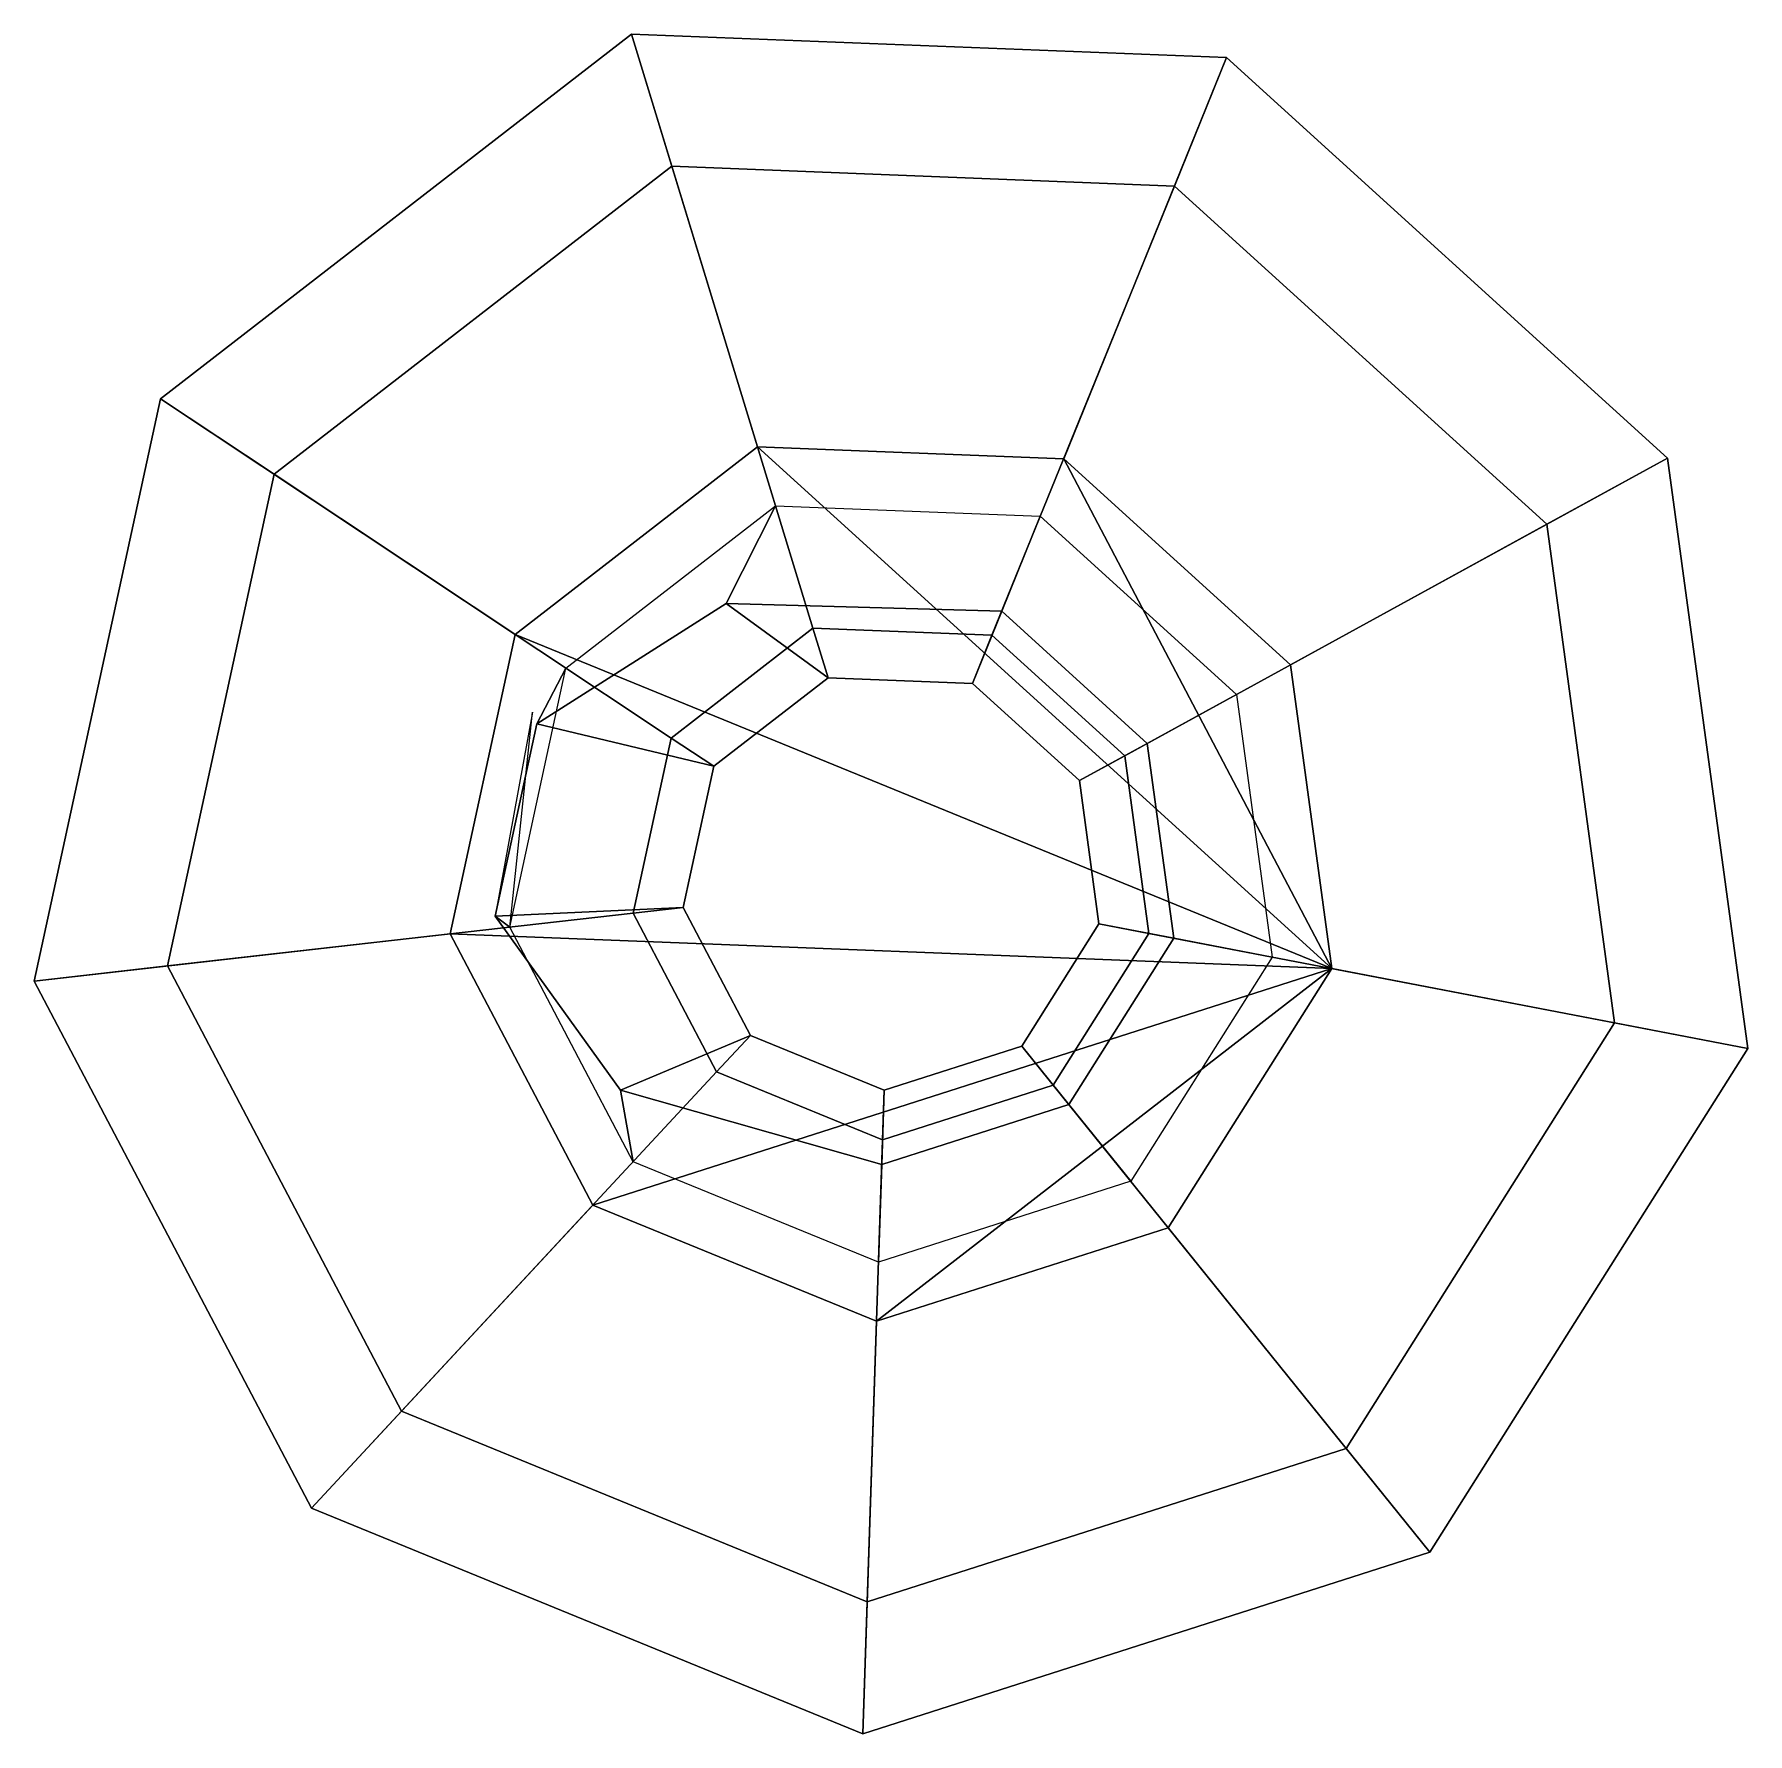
# Model space of a CAD drawing. Header units: metres. Extents: x -73 to 78, y -77 to 73.
import ezdxf

# ---------------------------------------------------------------- set-up
doc = ezdxf.new("R2010")
doc.units = ezdxf.units.M

msp = doc.modelspace()

# ---------------------------------------------------------------- linework, layer by layer
at = {"layer": 'Tour1', "color": 2}
for points in [[(-26.043953, 16.955885, -17.000002), (-7.528056, 31.292921, -17.000004), (-11.8936, 22.668215, 14.003142), (-28.629133, 12.032661, 18.003143)], [(-7.528056, 31.292921, -17.000004), (15.871599, 30.373938, -17.000002), (12.464819, 21.986492, 1.003144), (-11.8936, 22.668215, 14.003142)], [(15.871599, 30.373938, -17.000002), (33.206078, 14.628946, -17.000002), (25.323946, 10.306483, 1.003144), (12.464819, 21.986492, 1.003144)], [(-28.629133, 12.032661, 18.003143), (-11.8936, 22.668215, 14.003142), (-2.889871, 16.108387, 99.660385), (-12.989524, 8.288129, 99.660385)], [(-11.8936, 22.668215, 14.003142), (12.464819, 21.986492, 1.003144), (9.873672, 15.60712, 99.660385), (-2.889871, 16.108387, 99.660385)], [(12.464819, 21.986492, 1.003144), (25.323946, 10.306483, 1.003144), (19.328911, 7.01888, 99.660385), (9.873672, 15.60712, 99.660385)], [(-12.989524, 8.288129, 99.660385), (-2.889871, 16.108387, 99.660385), (-4.225691, 20.481606, 154.389938), (-16.749262, 10.784485, 154.389938)], [(-2.889871, 16.108387, 99.660385), (9.873672, 15.60712, 99.660385), (11.601103, 19.860033, 154.389938), (-4.225691, 20.481606, 154.389938)], [(9.873672, 15.60712, 99.660385), (19.328911, 7.01888, 99.660385), (23.325602, 9.210615, 154.389938), (11.601103, 19.860033, 154.389938)], [(-31.012283, -5.928709, -17.000002), (-26.043953, 16.955885, -17.000002), (-28.629133, 12.032661, 18.003143), (-32.314754, -4.943674, 18.003143)], [(33.206078, 14.628946, -17.000002), (36.364368, -8.574804, -17.000002), (27.666843, -6.90661, 1.003144), (25.323946, 10.306483, 1.003144)], [(-31.012283, -5.928709, -17.000002), (-29.012283, 13.071291, -17.000002), (-29.012283, 13.071291, 17.000002), (-32.314754, -4.943674, 18.003143)], [(-32.314754, -4.943674, 18.003143), (-28.629133, 12.032661, 18.003143), (-12.989524, 8.288129, 99.660385), (-15.699543, -4.19447, 99.660385)], [(-15.699543, -4.19447, 99.660385), (-12.989524, 8.288129, 99.660385), (-16.749262, 10.784485, 154.389938), (-20.109686, -4.693939, 154.389938)], [(25.323946, 10.306483, 1.003144), (27.666843, -6.90661, 1.003144), (21.05163, -5.637805, 99.660385), (19.328911, 7.01888, 99.660385)], [(19.328911, 7.01888, 99.660385), (21.05163, -5.637805, 99.660385), (25.461773, -6.483675, 154.389938), (23.325602, 9.210615, 154.389938)], [(-21.225925, -20.317373, 14.003144), (-32.314754, -4.943674, 18.003143), (-15.699543, -4.19447, 99.660385), (-9.751876, -15.498661, 99.660385)], [(-9.751876, -15.498661, 99.660385), (-15.699543, -4.19447, 99.660385), (-20.109686, -4.693939, 154.389938), (-12.734577, -18.711138, 154.389938)], [(-20.108307, -26.652906, -17.000002), (-31.012283, -5.928709, -17.000002), (-32.314754, -4.943674, 18.003143), (-21.225925, -20.317373, 14.003144)], [(27.666843, -6.90661, 1.003144), (18.397243, -21.598589, 1.003144), (14.235747, -16.440729, 99.660385), (21.05163, -5.637805, 99.660385)], [(21.05163, -5.637805, 99.660385), (14.235747, -16.440729, 99.660385), (17.010078, -19.879305, 154.389938), (25.461773, -6.483675, 154.389938)], [(36.364368, -8.574804, -17.000002), (23.868679, -28.38002, -17.000002), (18.397243, -21.598589, 1.003144), (27.666843, -6.90661, 1.003144)], [(1.852495, -26.894915, 1.003144), (-21.225925, -20.317373, 14.003144), (-9.751876, -15.498661, 99.660385), (2.070493, -20.335087, 99.660385)], [(2.070493, -20.335087, 99.660385), (-9.751876, -15.498661, 99.660385), (-12.734577, -18.711138, 154.389938), (1.925161, -24.708303, 154.389938)], [(18.397243, -21.598589, 1.003144), (1.852495, -26.894915, 1.003144), (2.070493, -20.335087, 99.660385), (14.235747, -16.440729, 99.660385)], [(14.235747, -16.440729, 99.660385), (2.070493, -20.335087, 99.660385), (1.925161, -24.708303, 154.389938), (17.010078, -19.879305, 154.389938)], [(1.565876, -35.519619, -17.000002), (-20.108307, -26.652906, -17.000002), (-21.225925, -20.317373, 14.003144), (1.852495, -26.894915, 1.003144)], [(23.868679, -28.38002, -17.000002), (1.565876, -35.519619, -17.000002), (1.852495, -26.894915, 1.003144), (18.397243, -21.598589, 1.003144)]]:
    msp.add_3dface(points, dxfattribs=at)
at = {"layer": 'Tour2', "color": 1}
for points in [[(-51.840137, 34.083794, 173.113205), (-16.693342, 61.298302, 173.113205), (-20.255529, 72.960213, 201.19812), (-61.866108, 40.740742, 201.19812)], [(-61.866108, 40.740742, 201.19812), (-20.255529, 72.960213, 201.19812), (-9.123697, 36.516735, 211.999985), (-30.534964, 19.937784, 211.999985)], [(-16.693342, 61.298302, 173.113205), (27.723789, 59.553886, 173.113205), (32.330273, 70.894989, 201.19812), (-20.255529, 72.960213, 201.19812)], [(-20.255529, 72.960213, 201.19812), (32.330273, 70.894989, 201.19812), (17.935017, 35.454048, 211.999985), (-9.123697, 36.516735, 211.999985)], [(32.330273, 70.894989, 201.19812), (71.285866, 35.511436, 201.19812), (37.980125, 17.246977, 211.999985), (17.935017, 35.454048, 211.999985)], [(27.723789, 59.553886, 173.113205), (60.628025, 29.666809, 173.113205), (71.285866, 35.511436, 201.19812), (32.330273, 70.894989, 201.19812)], [(-16.749262, 10.784485, 154.389938), (-4.225691, 20.481606, 154.389938), (-16.693342, 61.298302, 173.113205), (-51.840137, 34.083794, 173.113205)], [(-4.225691, 20.481606, 154.389938), (11.601103, 19.860033, 154.389938), (27.723789, 59.553886, 173.113205), (-16.693342, 61.298302, 173.113205)], [(11.601103, 19.860033, 154.389938), (23.325602, 9.210615, 154.389938), (60.628025, 29.666809, 173.113205), (27.723789, 59.553886, 173.113205)], [(-61.271, -9.355651, 173.113205), (-51.840137, 34.083794, 173.113205), (-61.866108, 40.740742, 201.19812), (-73.03138, -10.687568, 201.19812)], [(-73.03138, -10.687568, 201.19812), (-61.866108, 40.740742, 201.19812), (-30.534964, 19.937784, 211.999985), (-36.280205, -6.525326, 211.999985)], [(41.632294, -9.585196, 211.999985), (-30.534964, 19.937784, 211.999985), (-9.123697, 36.516735, 211.999985)], [(41.632294, -9.585196, 211.999985), (-9.123697, 36.516735, 211.999985), (17.935017, 35.454048, 211.999985)], [(41.632294, -9.585196, 211.999985), (17.935017, 35.454048, 211.999985), (37.980125, 17.246977, 211.999985)], [(71.285866, 35.511436, 201.19812), (78.383469, -16.634109, 201.19812), (41.632294, -9.585196, 211.999985), (37.980125, 17.246977, 211.999985)], [(60.628025, 29.666809, 173.113205), (66.623093, -14.378457, 173.113205), (78.383469, -16.634109, 201.19812), (71.285866, 35.511436, 201.19812)], [(-20.109686, -4.693939, 154.389938), (-16.749262, 10.784485, 154.389938), (-51.840137, 34.083794, 173.113205), (-61.271, -9.355651, 173.113205)], [(23.325602, 9.210615, 154.389938), (25.461773, -6.483675, 154.389938), (66.623093, -14.378457, 173.113205), (60.628025, 29.666809, 173.113205)], [(41.632294, -9.585196, 211.999985), (-36.280205, -6.525326, 211.999985), (-30.534964, 19.937784, 211.999985)], [(-12.734577, -18.711138, 154.389938), (-20.109686, -4.693939, 154.389938), (-61.271, -9.355651, 173.113205), (-40.57312, -48.694233, 173.113205)], [(-48.526993, -57.260834, 201.19812), (-73.03138, -10.687568, 201.19812), (-36.280205, -6.525326, 211.999985), (-23.671148, -30.490211, 211.999985)], [(41.632294, -9.585196, 211.999985), (-23.671148, -30.490211, 211.999985), (-36.280205, -6.525326, 211.999985)], [(25.461773, -6.483675, 154.389938), (17.010078, -19.879305, 154.389938), (42.903816, -51.972637, 173.113205), (66.623093, -14.378457, 173.113205)], [(-40.57312, -48.694233, 173.113205), (-61.271, -9.355651, 173.113205), (-73.03138, -10.687568, 201.19812), (-48.526993, -57.260834, 201.19812)], [(41.632294, -9.585196, 211.999985), (1.392276, -40.743431, 211.999985), (-23.671148, -30.490211, 211.999985)], [(41.632294, -9.585196, 211.999985), (27.182615, -32.4874, 211.999985), (1.392276, -40.743431, 211.999985)], [(78.383469, -16.634109, 201.19812), (50.302021, -61.142166, 201.19812), (27.182615, -32.4874, 211.999985), (41.632294, -9.585196, 211.999985)], [(66.623093, -14.378457, 173.113205), (42.903816, -51.972637, 173.113205), (50.302021, -61.142166, 201.19812), (78.383469, -16.634109, 201.19812)], [(1.925161, -24.708303, 154.389938), (-12.734577, -18.711138, 154.389938), (-40.57312, -48.694233, 173.113205), (0.568727, -65.525002, 173.113205)], [(17.010078, -19.879305, 154.389938), (1.925161, -24.708303, 154.389938), (0.568727, -65.525002, 173.113205), (42.903816, -51.972637, 173.113205)], [(0.181174, -77.186913, 201.19812), (-48.526993, -57.260834, 201.19812), (-23.671148, -30.490211, 211.999985), (1.392276, -40.743431, 211.999985)], [(50.302021, -61.142166, 201.19812), (0.181174, -77.186913, 201.19812), (1.392276, -40.743431, 211.999985), (27.182615, -32.4874, 211.999985)], [(0.568727, -65.525002, 173.113205), (-40.57312, -48.694233, 173.113205), (-48.526993, -57.260834, 201.19812), (0.181174, -77.186913, 201.19812)], [(42.903816, -51.972637, 173.113205), (0.568727, -65.525002, 173.113205), (0.181174, -77.186913, 201.19812), (50.302021, -61.142166, 201.19812)]]:
    msp.add_3dface(points, dxfattribs=at)

doc.saveas('drawing.dxf')
